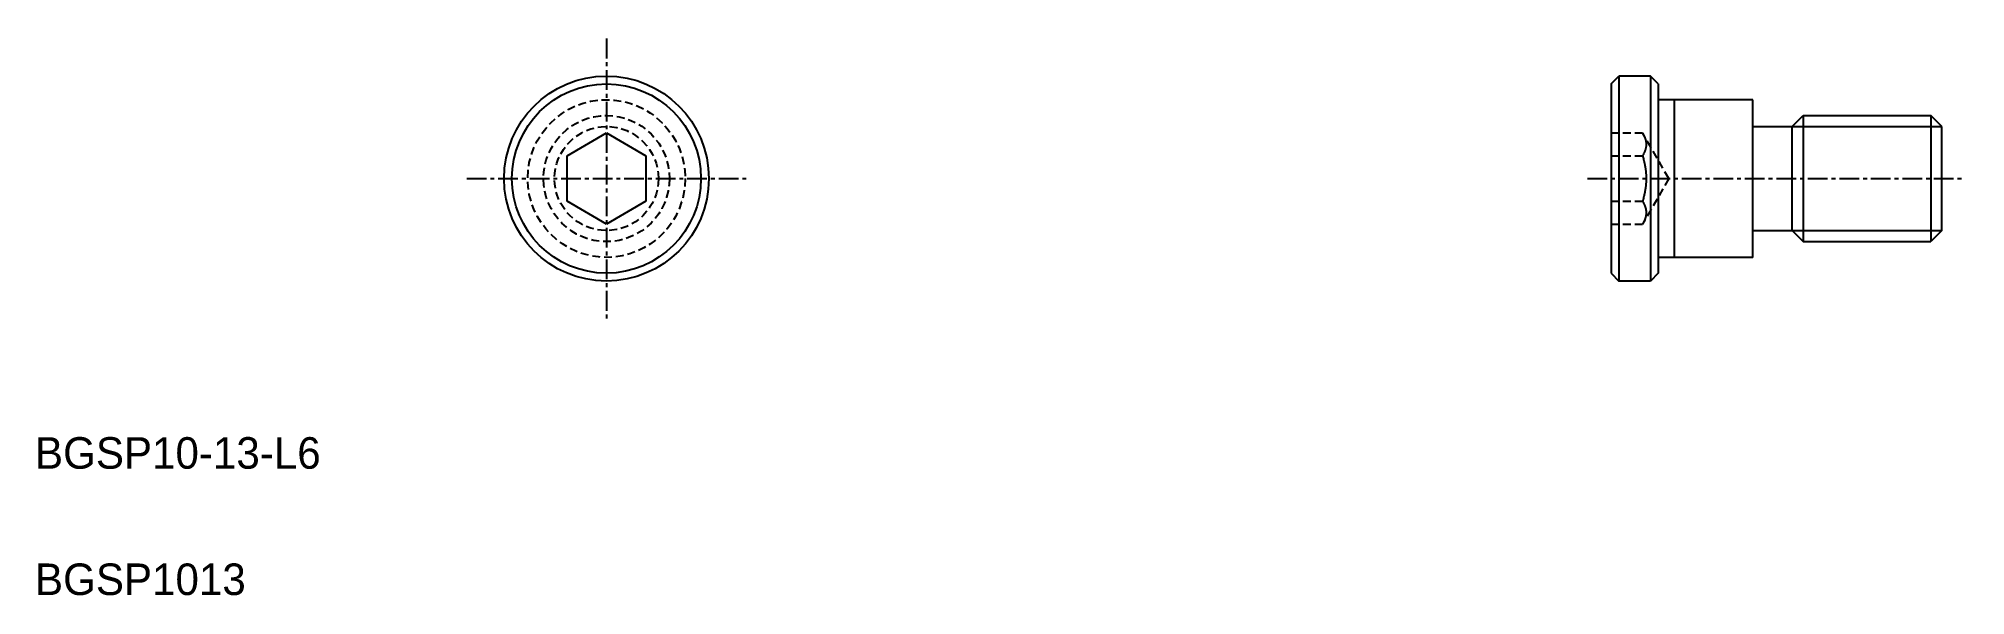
# Model space of a CAD drawing. Extents: x 189 to 312, y 162 to 197.
import ezdxf

# ---------------------------------------------------------------- set-up
doc = ezdxf.new("R2010")
doc.units = 0
doc.linetypes.add('CENTER', pattern=[2, 1.25, -0.25, 0.25, -0.25])
doc.linetypes.add('DASHED', pattern=[0.75, 0.5, -0.25])
doc.layers.get('0').update_dxf_attribs({"linetype": 'CONTINUOUS'})
doc.layers.add('CENTER', color=1, linetype='CENTER')

msp = doc.modelspace()

# ---------------------------------------------------------------- linework, layer by layer
at = {"color": 7, "linetype": 'CONTINUOUS'}
for p, q in [((289.28, 194.39), (289.78, 194.89)), ((289.78, 194.89), (289.78, 181.89)), ((291.78, 194.89), (289.78, 194.89)), ((291.78, 194.89), (291.78, 181.89)), ((292.28, 194.39), (291.78, 194.89)), ((289.28, 194.39), (289.28, 182.39)), ((292.28, 194.39), (292.28, 182.39)), ((298.28, 193.39), (292.28, 193.39)), ((293.28, 193.39), (293.28, 183.39)), ((298.28, 183.39), (298.28, 193.39)), ((300.78, 191.69), (301.48, 192.39)), ((301.48, 192.39), (309.58, 192.39)), ((301.48, 192.39), (301.48, 184.39)), ((310.28, 191.69), (309.58, 192.39)), ((309.58, 192.39), (309.58, 184.39)), ((223, 189.83), (225.5, 191.28)), ((225.5, 191.28), (228, 189.83)), ((298.28, 191.69), (300.78, 191.69)), ((300.78, 185.09), (300.78, 191.69)), ((310.28, 185.09), (310.28, 191.69)), ((223, 186.95), (223, 189.83)), ((228, 189.83), (228, 186.95)), ((225.5, 185.5), (223, 186.95)), ((228, 186.95), (225.5, 185.5)), ((298.28, 185.09), (300.78, 185.09)), ((300.78, 185.09), (301.48, 184.39)), ((310.28, 185.09), (309.58, 184.39)), ((301.48, 184.39), (309.58, 184.39)), ((289.28, 182.39), (289.78, 181.89)), ((292.28, 182.39), (291.78, 181.89)), ((298.28, 183.39), (292.28, 183.39)), ((291.78, 181.89), (289.78, 181.89))]:
    msp.add_line(p, q, dxfattribs=at)
at = {"color": 3, "linetype": 'DASHED'}
for p, q in [((289.28, 191.28), (291.28, 191.28)), ((292.95, 188.39), (291.28, 191.28)), ((289.28, 189.83), (291.28, 189.83)), ((292.95, 188.39), (291.28, 185.5)), ((289.28, 186.95), (291.28, 186.95)), ((289.28, 185.5), (291.28, 185.5))]:
    msp.add_line(p, q, dxfattribs=at)
at = {"color": 3, "linetype": 'CONTINUOUS'}
for p, q in [((300.78, 191.69), (310.28, 191.69)), ((300.78, 185.09), (310.28, 185.09))]:
    msp.add_line(p, q, dxfattribs=at)
at = {"color": 3, "linetype": 'DASHED'}
for points in [[(291.28, 191.28, 0), (291.29, 191.26, 0), (291.3, 191.24, 0), (291.31, 191.23, 0), (291.32, 191.21, 0), (291.33, 191.19, 0), (291.34, 191.18, 0), (291.35, 191.16, 0), (291.35, 191.14, 0), (291.36, 191.13, 0), (291.37, 191.11, 0), (291.38, 191.09, 0), (291.38, 191.08, 0), (291.39, 191.06, 0), (291.4, 191.05, 0), (291.4, 191.03, 0), (291.41, 191.01, 0), (291.42, 191, 0), (291.42, 190.98, 0), (291.43, 190.97, 0), (291.43, 190.95, 0), (291.44, 190.94, 0), (291.44, 190.92, 0), (291.45, 190.91, 0), (291.45, 190.89, 0), (291.46, 190.88, 0), (291.46, 190.86, 0), (291.47, 190.85, 0), (291.47, 190.83, 0), (291.47, 190.82, 0), (291.48, 190.81, 0), (291.48, 190.79, 0), (291.48, 190.78, 0), (291.48, 190.76, 0), (291.49, 190.75, 0), (291.49, 190.73, 0), (291.49, 190.72, 0), (291.49, 190.7, 0), (291.5, 190.69, 0), (291.5, 190.68, 0), (291.5, 190.66, 0), (291.5, 190.65, 0), (291.5, 190.63, 0), (291.5, 190.62, 0), (291.5, 190.61, 0), (291.5, 190.59, 0), (291.5, 190.58, 0), (291.5, 190.56, 0), (291.5, 190.55, 0), (291.5, 190.54, 0), (291.5, 190.52, 0), (291.5, 190.51, 0), (291.5, 190.49, 0), (291.5, 190.48, 0), (291.5, 190.46, 0), (291.5, 190.45, 0), (291.5, 190.44, 0), (291.5, 190.42, 0), (291.49, 190.41, 0), (291.49, 190.39, 0), (291.49, 190.38, 0), (291.49, 190.36, 0), (291.48, 190.35, 0), (291.48, 190.34, 0), (291.48, 190.32, 0), (291.48, 190.31, 0), (291.47, 190.29, 0), (291.47, 190.28, 0), (291.47, 190.26, 0), (291.46, 190.25, 0), (291.46, 190.23, 0), (291.45, 190.22, 0), (291.45, 190.2, 0), (291.44, 190.19, 0), (291.44, 190.17, 0), (291.43, 190.16, 0), (291.43, 190.14, 0), (291.42, 190.13, 0), (291.42, 190.11, 0), (291.41, 190.1, 0), (291.4, 190.08, 0), (291.4, 190.07, 0), (291.39, 190.05, 0), (291.38, 190.03, 0), (291.38, 190.02, 0), (291.37, 190, 0), (291.36, 189.99, 0), (291.35, 189.97, 0), (291.35, 189.95, 0), (291.34, 189.94, 0), (291.33, 189.92, 0), (291.32, 189.9, 0), (291.31, 189.89, 0), (291.3, 189.87, 0), (291.29, 189.85, 0), (291.28, 189.83, 0)], [(291.28, 189.83, 0), (291.29, 189.8, 0), (291.3, 189.76, 0), (291.31, 189.73, 0), (291.32, 189.7, 0), (291.33, 189.66, 0), (291.34, 189.63, 0), (291.35, 189.6, 0), (291.35, 189.56, 0), (291.36, 189.53, 0), (291.37, 189.5, 0), (291.38, 189.47, 0), (291.38, 189.43, 0), (291.39, 189.4, 0), (291.4, 189.37, 0), (291.4, 189.34, 0), (291.41, 189.31, 0), (291.42, 189.28, 0), (291.42, 189.25, 0), (291.43, 189.22, 0), (291.43, 189.19, 0), (291.44, 189.16, 0), (291.44, 189.13, 0), (291.45, 189.1, 0), (291.45, 189.07, 0), (291.46, 189.04, 0), (291.46, 189.01, 0), (291.47, 188.98, 0), (291.47, 188.95, 0), (291.47, 188.92, 0), (291.48, 188.89, 0), (291.48, 188.86, 0), (291.48, 188.83, 0), (291.48, 188.8, 0), (291.49, 188.77, 0), (291.49, 188.75, 0), (291.49, 188.72, 0), (291.49, 188.69, 0), (291.5, 188.66, 0), (291.5, 188.63, 0), (291.5, 188.6, 0), (291.5, 188.57, 0), (291.5, 188.55, 0), (291.5, 188.52, 0), (291.5, 188.49, 0), (291.5, 188.46, 0), (291.5, 188.43, 0), (291.5, 188.41, 0), (291.5, 188.38, 0), (291.5, 188.35, 0), (291.5, 188.32, 0), (291.5, 188.29, 0), (291.5, 188.26, 0), (291.5, 188.24, 0), (291.5, 188.21, 0), (291.5, 188.18, 0), (291.5, 188.15, 0), (291.5, 188.12, 0), (291.49, 188.09, 0), (291.49, 188.07, 0), (291.49, 188.04, 0), (291.49, 188.01, 0), (291.48, 187.98, 0), (291.48, 187.95, 0), (291.48, 187.92, 0), (291.48, 187.89, 0), (291.47, 187.86, 0), (291.47, 187.83, 0), (291.47, 187.81, 0), (291.46, 187.78, 0), (291.46, 187.75, 0), (291.45, 187.72, 0), (291.45, 187.69, 0), (291.44, 187.66, 0), (291.44, 187.63, 0), (291.43, 187.6, 0), (291.43, 187.57, 0), (291.42, 187.54, 0), (291.42, 187.5, 0), (291.41, 187.47, 0), (291.4, 187.44, 0), (291.4, 187.41, 0), (291.39, 187.38, 0), (291.38, 187.35, 0), (291.38, 187.32, 0), (291.37, 187.28, 0), (291.36, 187.25, 0), (291.35, 187.22, 0), (291.35, 187.19, 0), (291.34, 187.15, 0), (291.33, 187.12, 0), (291.32, 187.09, 0), (291.31, 187.05, 0), (291.3, 187.02, 0), (291.29, 186.98, 0), (291.28, 186.95, 0)], [(291.28, 186.95, 0), (291.29, 186.93, 0), (291.3, 186.91, 0), (291.31, 186.9, 0), (291.32, 186.88, 0), (291.33, 186.86, 0), (291.34, 186.85, 0), (291.35, 186.83, 0), (291.35, 186.81, 0), (291.36, 186.8, 0), (291.37, 186.78, 0), (291.38, 186.76, 0), (291.38, 186.75, 0), (291.39, 186.73, 0), (291.4, 186.72, 0), (291.4, 186.7, 0), (291.41, 186.68, 0), (291.42, 186.67, 0), (291.42, 186.65, 0), (291.43, 186.64, 0), (291.43, 186.62, 0), (291.44, 186.61, 0), (291.44, 186.59, 0), (291.45, 186.58, 0), (291.45, 186.56, 0), (291.46, 186.55, 0), (291.46, 186.53, 0), (291.47, 186.52, 0), (291.47, 186.5, 0), (291.47, 186.49, 0), (291.48, 186.48, 0), (291.48, 186.46, 0), (291.48, 186.45, 0), (291.48, 186.43, 0), (291.49, 186.42, 0), (291.49, 186.4, 0), (291.49, 186.39, 0), (291.49, 186.37, 0), (291.5, 186.36, 0), (291.5, 186.35, 0), (291.5, 186.33, 0), (291.5, 186.32, 0), (291.5, 186.3, 0), (291.5, 186.29, 0), (291.5, 186.28, 0), (291.5, 186.26, 0), (291.5, 186.25, 0), (291.5, 186.23, 0), (291.5, 186.22, 0), (291.5, 186.2, 0), (291.5, 186.19, 0), (291.5, 186.18, 0), (291.5, 186.16, 0), (291.5, 186.15, 0), (291.5, 186.13, 0), (291.5, 186.12, 0), (291.5, 186.11, 0), (291.5, 186.09, 0), (291.49, 186.08, 0), (291.49, 186.06, 0), (291.49, 186.05, 0), (291.49, 186.03, 0), (291.48, 186.02, 0), (291.48, 186.01, 0), (291.48, 185.99, 0), (291.48, 185.98, 0), (291.47, 185.96, 0), (291.47, 185.95, 0), (291.47, 185.93, 0), (291.46, 185.92, 0), (291.46, 185.9, 0), (291.45, 185.89, 0), (291.45, 185.87, 0), (291.44, 185.86, 0), (291.44, 185.84, 0), (291.43, 185.83, 0), (291.43, 185.81, 0), (291.42, 185.8, 0), (291.42, 185.78, 0), (291.41, 185.77, 0), (291.4, 185.75, 0), (291.4, 185.74, 0), (291.39, 185.72, 0), (291.38, 185.7, 0), (291.38, 185.69, 0), (291.37, 185.67, 0), (291.36, 185.66, 0), (291.35, 185.64, 0), (291.35, 185.62, 0), (291.34, 185.61, 0), (291.33, 185.59, 0), (291.32, 185.57, 0), (291.31, 185.56, 0), (291.3, 185.54, 0), (291.29, 185.52, 0), (291.28, 185.5, 0)]]:
    msp.add_polyline3d(points, dxfattribs=at)
at = {"color": 7, "linetype": 'CONTINUOUS'}
for radius in [6.5, 6]:
    msp.add_circle((225.5, 188.39), radius, dxfattribs=at)
at = {"color": 3, "linetype": 'DASHED'}
for radius in [5, 4, 3.3]:
    msp.add_circle((225.5, 188.39), radius, dxfattribs=at)
at = {"layer": 'CENTER', "color": 1, "linetype": 'CENTER'}
for p, q in [((225.5, 197.26), (225.5, 179.52)), ((216.63, 188.39), (234.37, 188.39)), ((287.78, 188.39), (311.78, 188.39))]:
    msp.add_line(p, q, dxfattribs=at)

# ---------------------------------------------------------------- texts
at = {"color": 7, "linetype": 'CONTINUOUS'}
for s, p in [('BGSP10-13-L6', (189.22, 169.99)), ('BGSP1013', (189.22, 161.98))]:
    msp.add_text(s, height=2, dxfattribs=at).set_placement(p)

doc.saveas('drawing.dxf')
